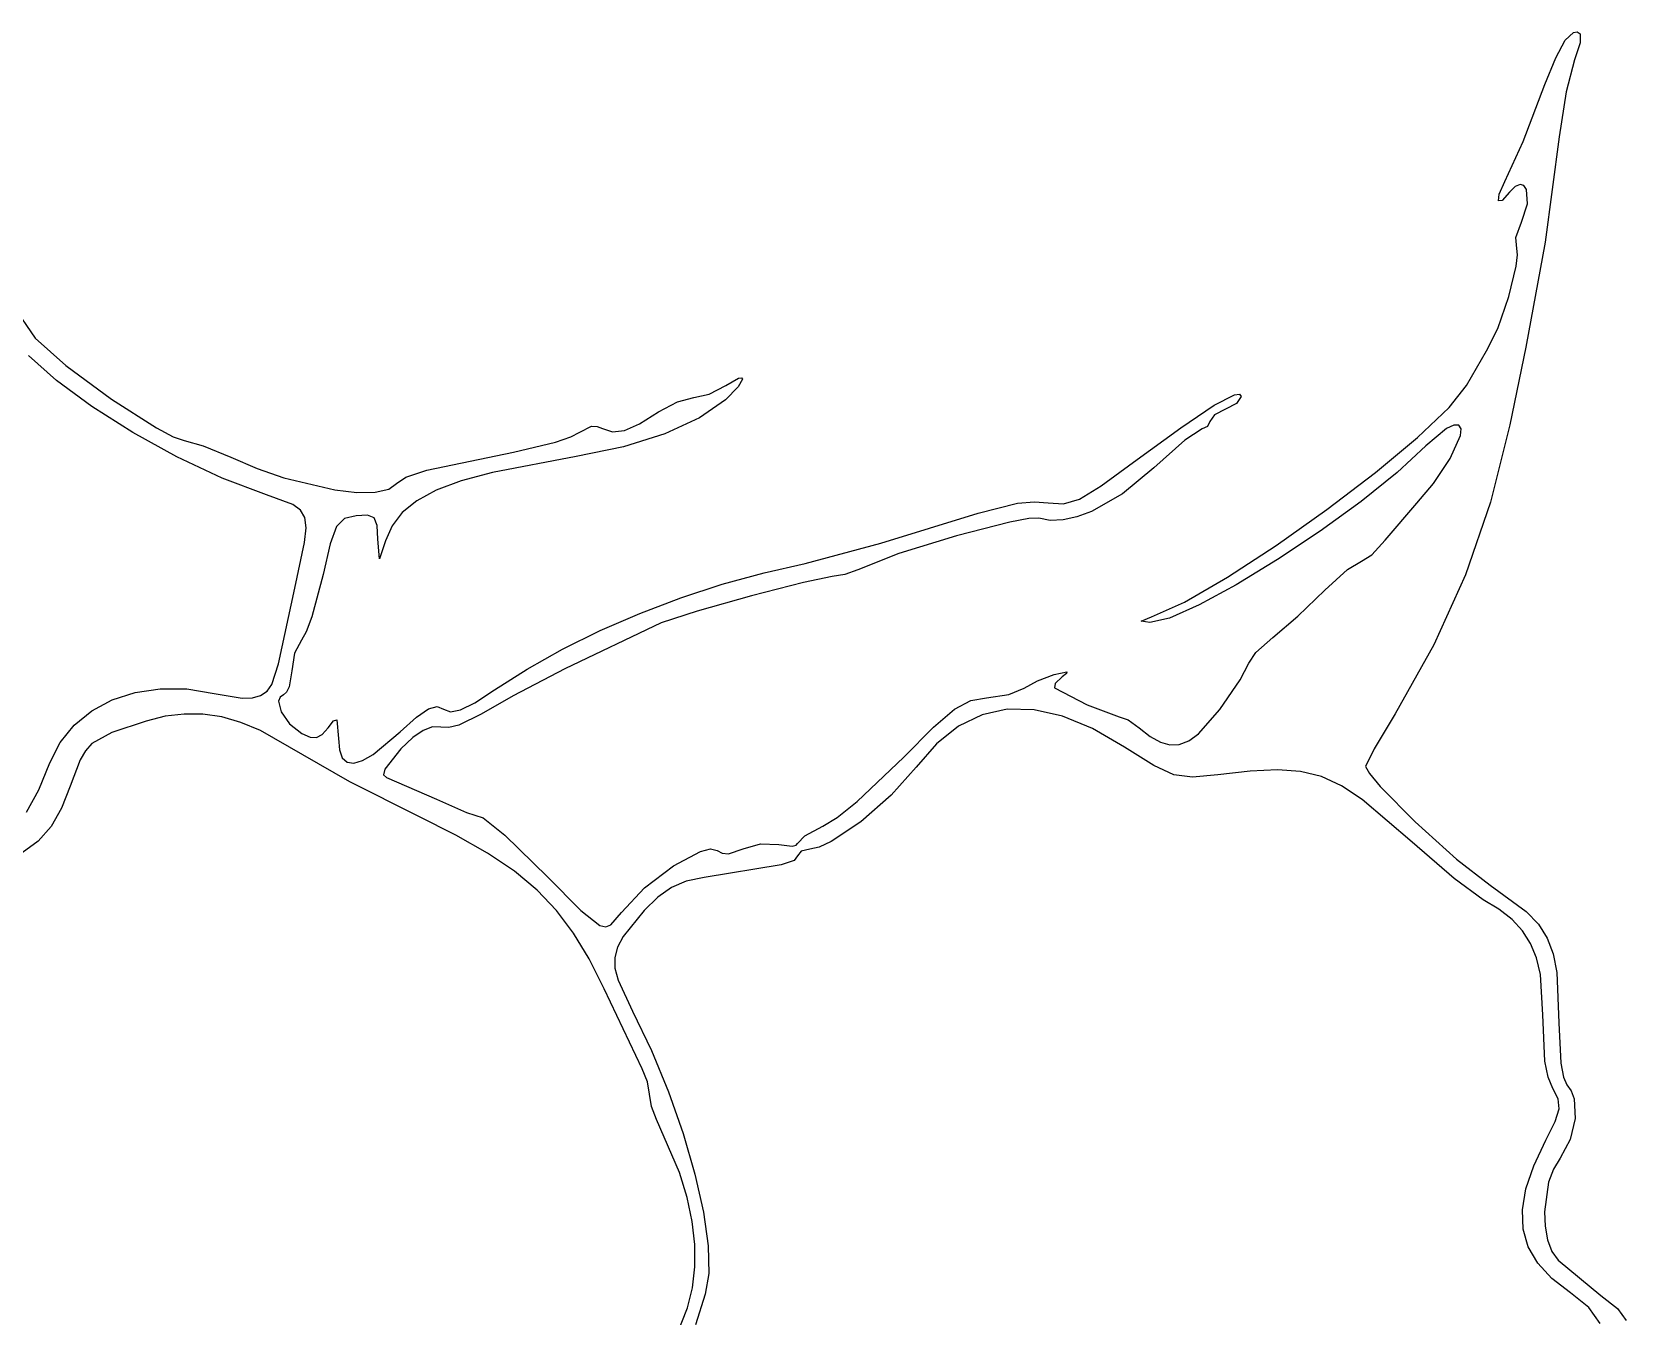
# Model space of a CAD drawing. Extents: x 56 to 1033, y 17 to 979.
# Drawn here: x 832.9 to 953.6, y 724.2 to 821.4 of the extents above; entities that cross this region are included whole.
import ezdxf

# ---------------------------------------------------------------- set-up
doc = ezdxf.new("R2010")
doc.units = 0

msp = doc.modelspace()

# ---------------------------------------------------------------- linework, layer by layer
at = {"layer": 'Layer 1'}
for p, q in [((948.260369, 819.400465), (948.98188, 820.716204)), ((948.98188, 820.716204), (949.603686, 821.319509)), ((949.603686, 821.319509), (949.876713, 821.353309)), ((949.876713, 821.353309), (950.12423, 821.208175)), ((950.12423, 821.208175), (950.110297, 820.51627)), ((950.110297, 820.51627), (949.69471, 819.234655)), ((947.44071, 817.374495), (948.260369, 819.400465)), ((949.69471, 819.234655), (949.064772, 816.821548)), ((945.786695, 813.067239), (947.44071, 817.374495)), ((949.064772, 816.821548), (948.53505, 813.409395)), ((948.53505, 813.409395), (947.456531, 805.449021)), ((944.40355, 810.030175), (945.786695, 813.067239)), ((943.989649, 809.064889), (944.40355, 810.030175)), ((945.560463, 809.814498), (945.194021, 809.664999)), ((945.85302, 809.717697), (945.560463, 809.814498)), ((943.930824, 808.569799), (943.989649, 809.064889)), ((944.199814, 808.604605), (943.930824, 808.569799)), ((944.76936, 809.229005), (944.199814, 808.604605)), ((945.194021, 809.664999), (944.76936, 809.229005)), ((946.056025, 809.414789), (945.85302, 809.717697)), ((946.130717, 808.351425), (946.056025, 809.414789)), ((945.65921, 806.945955), (946.130717, 808.351425)), ((945.251459, 805.791135), (945.65921, 806.945955)), ((945.3063, 804.948015), (945.251459, 805.791135)), ((947.456531, 805.449021), (946.00083, 797.504195)), ((945.279039, 803.635222), (945.37511, 804.470639)), ((945.37511, 804.470639), (945.3063, 804.948015)), ((944.720349, 801.326396), (945.279039, 803.635222)), ((831.474242, 800.651064), (833.15513, 798.172305)), ((943.886422, 798.893792), (944.720349, 801.326396)), ((833.15513, 798.172305), (835.47309, 796.104897)), ((943.03345, 797.209665), (943.886422, 798.893792)), ((834.774665, 794.981799), (832.661568, 796.871728)), ((941.50148, 794.602185), (943.03345, 797.209665)), ((946.00083, 797.504195), (944.78031, 791.613395)), ((835.47309, 796.104897), (838.938999, 793.567509)), ((837.45574, 792.999009), (834.774665, 794.981799)), ((884.183789, 793.94454), (885.43258, 794.592185)), ((886.379232, 794.494722), (885.41688, 793.518485)), ((885.43258, 794.592185), (886.388775, 795.141262)), ((886.703761, 795.072211), (886.379232, 794.494722)), ((886.388775, 795.141262), (886.626313, 795.177147)), ((886.626313, 795.177147), (886.703761, 795.072211)), ((940.203495, 792.930751), (941.50148, 794.602185)), ((840.544833, 791.03283), (837.45574, 792.999009)), ((838.938999, 793.567509), (842.330198, 791.399193)), ((880.35286, 792.592855), (881.781295, 793.357236)), ((881.781295, 793.357236), (883.01992, 793.675165)), ((883.01992, 793.675165), (884.183789, 793.94454)), ((885.41688, 793.518485), (883.436591, 792.142663)), ((919.870945, 791.399909), (922.413142, 793.099809)), ((922.413142, 793.099809), (923.936401, 793.881992)), ((924.097432, 793.226803), (923.26535, 792.791555)), ((923.936401, 793.881992), (924.316806, 793.929473)), ((924.44353, 793.748165), (924.097432, 793.226803)), ((924.316806, 793.929473), (924.44353, 793.748165)), ((937.804382, 790.655391), (940.203495, 792.930751)), ((877.766377, 791.183073), (878.903965, 791.679691)), ((878.903965, 791.679691), (880.35286, 792.592855)), ((883.436591, 792.142663), (880.826765, 790.9445)), ((922.08721, 791.868215), (921.913587, 791.480224)), ((922.433284, 792.36605), (922.08721, 791.868215)), ((923.26535, 792.791555), (922.433284, 792.36605)), ((843.881987, 789.192737), (840.544833, 791.03283)), ((842.330198, 791.399193), (843.615701, 790.715642)), ((843.615701, 790.715642), (844.42403, 790.439005)), ((872.539699, 790.300851), (873.710858, 790.707988)), ((873.710858, 790.707988), (874.38453, 791.069085)), ((874.38453, 791.069085), (875.26003, 791.503145)), ((875.26003, 791.503145), (875.695957, 791.499485)), ((875.695957, 791.499485), (876.09842, 791.343535)), ((876.09842, 791.343535), (876.858422, 791.079016)), ((876.858422, 791.079016), (877.766377, 791.183073)), ((880.826765, 790.9445), (877.682947, 789.960237)), ((916.307, 788.780585), (919.870945, 791.399909)), ((921.49617, 791.318845), (920.177897, 790.450559)), ((921.913587, 791.480224), (921.49617, 791.318845)), ((934.614553, 788.004169), (937.804382, 790.655391)), ((940.000305, 791.344697), (938.42993, 790.015345)), ((940.552627, 791.59466), (940.000305, 791.344697)), ((940.27629, 789.063125), (941.065344, 790.795433)), ((940.926062, 791.580341), (940.552627, 791.59466)), ((941.102879, 791.310884), (940.926062, 791.580341)), ((941.065344, 790.795433), (941.102879, 791.310884)), ((944.78031, 791.613395), (943.327455, 785.761458)), ((844.42403, 790.439005), (845.881375, 790.031931)), ((845.881375, 790.031931), (847.9719, 789.157225)), ((862.806595, 788.193498), (869.36391, 789.548075)), ((869.36391, 789.548075), (872.539699, 790.300851)), ((877.682947, 789.960237), (874.10068, 789.226115)), ((920.177897, 790.450559), (917.83844, 788.362975)), ((938.42993, 790.015345), (936.267456, 788.018674)), ((847.307242, 787.588204), (843.881987, 789.192737)), ((847.9719, 789.157225), (849.95062, 788.309176)), ((849.95062, 788.309176), (851.973656, 787.607308)), ((861.211122, 787.665925), (862.806595, 788.193498)), ((874.10068, 789.226115), (867.777887, 788.019948)), ((913.854996, 786.987098), (916.307, 788.780585)), ((917.83844, 788.362975), (915.467467, 786.401941)), ((939.003424, 787.17656), (940.27629, 789.063125)), ((850.66064, 786.328705), (847.307242, 787.588204)), ((851.973656, 787.607308), (855.82948, 786.693069)), ((859.925631, 786.736529), (860.5178, 787.179255)), ((860.5178, 787.179255), (861.211122, 787.665925)), ((865.411379, 787.369388), (863.513497, 786.659953)), ((867.777887, 788.019948), (865.411379, 787.369388)), ((912.218931, 786.001465), (913.854996, 786.987098)), ((930.944419, 785.20515), (934.614553, 788.004169)), ((936.267456, 788.018674), (933.523345, 785.82498)), ((937.75341, 785.677355), (939.003424, 787.17656)), ((852.673301, 785.583929), (850.66064, 786.328705)), ((855.82948, 786.693069), (857.500673, 786.506175)), ((857.500673, 786.506175), (858.892989, 786.516415)), ((858.892989, 786.516415), (859.925631, 786.736529)), ((862.03827, 785.871222), (860.939724, 784.982778)), ((863.513497, 786.659953), (862.03827, 785.871222)), ((904.54054, 784.941585), (907.531216, 785.685885)), ((907.531216, 785.685885), (908.796197, 785.794785)), ((908.796197, 785.794785), (909.84228, 785.718615)), ((909.84228, 785.718615), (911.010721, 785.6399)), ((911.010721, 785.6399), (912.218931, 786.001465)), ((915.467467, 786.401941), (913.128172, 785.068589)), ((933.523345, 785.82498), (930.424353, 783.579358)), ((935.34902, 782.879225), (937.75341, 785.677355)), ((943.327455, 785.761458), (941.433924, 780.263179)), ((853.247488, 785.16442), (852.673301, 785.583929)), ((853.567599, 784.601725), (853.247488, 785.16442)), ((853.659146, 783.812014), (853.567599, 784.601725)), ((856.571115, 784.515353), (855.975622, 783.915646)), ((857.46271, 784.730795), (856.571115, 784.515353)), ((858.320465, 784.77409), (857.46271, 784.730795)), ((858.807419, 784.572596), (858.320465, 784.77409)), ((859.033498, 784.008389), (858.807419, 784.572596)), ((860.939724, 784.982778), (860.171885, 783.974202)), ((897.173561, 782.647939), (904.54054, 784.941585)), ((908.366655, 784.521212), (906.943452, 784.256635)), ((909.13237, 784.542835), (908.366655, 784.521212)), ((910.000054, 784.386506), (909.13237, 784.542835)), ((912.016323, 784.657442), (910.967494, 784.427395)), ((913.128172, 785.068589), (912.016323, 784.657442)), ((927.104393, 782.486398), (930.944419, 785.20515)), ((853.547645, 782.711459), (853.659146, 783.812014)), ((855.975622, 783.915646), (855.497771, 782.615884)), ((859.10863, 782.963545), (859.033498, 784.008389)), ((860.171885, 783.974202), (859.68878, 782.825075)), ((906.943452, 784.256635), (902.899035, 783.218798)), ((910.967494, 784.427395), (910.000054, 784.386506)), ((930.424353, 783.579358), (927.197235, 781.426899)), ((852.81755, 779.242495), (853.547645, 782.711459)), ((855.497771, 782.615884), (854.9591, 780.300275)), ((859.220981, 781.481021), (859.10863, 782.963545)), ((859.68878, 782.825075), (859.220981, 781.481021)), ((891.45494, 781.122765), (897.173561, 782.647939)), ((902.899035, 783.218798), (898.54801, 781.869692)), ((923.404886, 780.075977), (927.104393, 782.486398)), ((934.339839, 781.767019), (935.34902, 782.879225)), ((888.331115, 780.426637), (891.45494, 781.122765)), ((898.54801, 781.869692), (895.43927, 780.649685)), ((927.197235, 781.426899), (924.068748, 779.512695)), ((932.488899, 780.655525), (933.55751, 781.304425)), ((933.55751, 781.304425), (934.339839, 781.767019)), ((854.9591, 780.300275), (854.099532, 777.087364)), ((885.174834, 779.553335), (888.331115, 780.426637)), ((891.321098, 779.691519), (887.379387, 778.675168)), ((893.4883, 780.126315), (891.321098, 779.691519)), ((894.444214, 780.280049), (893.4883, 780.126315)), ((895.43927, 780.649685), (894.444214, 780.280049)), ((920.156311, 778.201951), (923.404886, 780.075977)), ((930.79142, 779.095405), (932.488899, 780.655525)), ((941.433924, 780.263179), (939.042735, 774.975108)), ((851.57527, 773.518145), (852.81755, 779.242495)), ((878.935124, 777.344406), (882.028652, 778.520157)), ((882.028652, 778.520157), (885.174834, 779.553335)), ((887.379387, 778.675168), (883.259308, 777.509315)), ((924.068748, 779.512695), (921.265647, 777.98184)), ((928.745509, 777.132731), (930.79142, 779.095405)), ((875.936804, 776.043381), (878.935124, 777.344406)), ((883.259308, 777.509315), (880.557, 776.626015)), ((917.66908, 777.092385), (920.156311, 778.201951)), ((921.265647, 777.98184), (919.01469, 776.979426)), ((854.099532, 777.087364), (853.669707, 775.942274)), ((873.076247, 774.634382), (875.936804, 776.043381)), ((880.557, 776.626015), (873.261367, 773.146528)), ((916.886252, 776.766833), (917.66908, 777.092385)), ((917.54263, 776.650545), (916.886252, 776.766833)), ((919.01469, 776.979426), (917.54263, 776.650545)), ((926.83933, 775.516085), (928.745509, 777.132731)), ((853.31192, 775.322545), (852.791874, 774.334338)), ((853.669707, 775.942274), (853.31192, 775.322545)), ((925.563317, 774.383981), (926.83933, 775.516085)), ((939.042735, 774.975108), (936.09691, 769.753795)), ((852.791874, 774.334338), (852.57557, 772.988605)), ((870.396007, 773.13471), (873.076247, 774.634382)), ((924.384061, 772.322358), (925.03261, 773.586265)), ((925.03261, 773.586265), (925.563317, 774.383981)), ((851.080468, 771.963251), (851.57527, 773.518145)), ((852.57557, 772.988605), (852.39262, 771.797376)), ((867.93864, 771.561665), (870.396007, 773.13471)), ((873.261367, 773.146528), (869.349157, 771.109831)), ((909.0285, 772.252793), (910.30558, 772.729195)), ((910.30558, 772.729195), (911.256655, 772.911241)), ((910.91176, 772.538835), (910.381245, 772.048865)), ((911.240061, 772.796275), (910.91176, 772.538835)), ((911.256655, 772.911241), (911.240061, 772.796275)), ((838.991945, 770.804606), (840.733494, 771.368581)), ((840.733494, 771.368581), (842.624027, 771.647679)), ((842.624027, 771.647679), (844.62537, 771.625722)), ((844.62537, 771.625722), (846.69935, 771.286535)), ((846.69935, 771.286535), (848.819799, 770.928592)), ((850.221075, 771.127115), (850.707426, 771.46041)), ((850.707426, 771.46041), (851.080468, 771.963251)), ((851.95281, 771.180655), (851.693759, 770.998849)), ((852.1946, 771.38754), (851.95281, 771.180655)), ((852.39262, 771.797376), (852.1946, 771.38754)), ((866.427185, 770.580213), (867.93864, 771.561665)), ((905.1841, 770.958225), (906.858499, 771.198404)), ((906.858499, 771.198404), (908.02613, 771.676445)), ((908.02613, 771.676445), (909.0285, 772.252793)), ((910.381245, 772.048865), (910.32266, 771.707275)), ((910.32266, 771.707275), (912.788881, 770.417628)), ((922.82481, 770.069395), (924.384061, 772.322358)), ((836.10849, 768.886726), (837.437553, 769.971929)), ((837.437553, 769.971929), (838.991945, 770.804606)), ((848.819799, 770.928592), (849.599253, 770.953224)), ((849.599253, 770.953224), (850.221075, 771.127115)), ((851.693759, 770.998849), (851.587811, 770.701461)), ((851.587811, 770.701461), (851.77575, 769.885925)), ((862.026808, 769.490893), (862.925681, 770.117533)), ((862.925681, 770.117533), (863.575692, 770.303806)), ((863.575692, 770.303806), (864.07533, 770.101405)), ((864.07533, 770.101405), (864.602748, 769.890593)), ((864.602748, 769.890593), (865.35096, 770.036693)), ((865.35096, 770.036693), (866.427185, 770.580213)), ((869.349157, 771.109831), (866.9178, 769.714845)), ((901.168681, 768.744612), (902.749336, 770.096186)), ((902.749336, 770.096186), (903.981821, 770.75819)), ((903.981821, 770.75819), (905.1841, 770.958225)), ((906.739042, 770.091761), (904.832868, 769.674157)), ((908.769365, 770.056114), (906.739042, 770.091761)), ((910.924257, 769.567258), (908.769365, 770.056114)), ((912.788881, 770.417628), (915.20963, 769.522825)), ((921.212497, 768.242195), (922.82481, 770.069395)), ((835.042932, 767.565172), (836.10849, 768.886726)), ((841.54829, 769.19289), (838.965442, 768.333212)), ((843.009867, 769.554592), (841.54829, 769.19289)), ((844.439681, 769.729929), (843.009867, 769.554592)), ((845.856834, 769.714791), (844.439681, 769.729929)), ((847.28043, 769.505067), (845.856834, 769.714791)), ((848.729571, 769.096647), (847.28043, 769.505067)), ((850.223359, 768.48542), (848.729571, 769.096647)), ((851.77575, 769.885925), (852.397669, 768.986022)), ((852.397669, 768.986022), (853.33461, 768.253725)), ((855.32707, 768.677215), (855.749545, 769.201421)), ((855.749545, 769.201421), (855.985346, 769.278013)), ((855.985346, 769.278013), (856.11005, 767.868195)), ((860.78058, 768.372195), (862.026808, 769.490893)), ((863.235535, 768.756185), (862.531756, 768.49306)), ((863.86461, 768.737865), (863.235535, 768.756185)), ((865.236217, 768.890254), (864.468312, 768.716159)), ((866.9178, 769.714845), (865.236217, 768.890254)), ((903.050422, 768.803261), (901.391283, 767.479031)), ((904.832868, 769.674157), (903.050422, 768.803261)), ((913.204138, 768.625235), (910.924257, 769.567258)), ((915.20963, 769.522825), (915.906214, 769.276736)), ((915.906214, 769.276736), (916.73911, 768.685085)), ((936.09691, 769.753795), (934.523305, 767.098405)), ((834.27905, 766.023445), (835.042932, 767.565172)), ((838.965442, 768.333212), (837.455631, 767.490126)), ((853.42129, 766.6381), (850.223359, 768.48542)), ((853.33461, 768.253725), (853.968772, 767.978088)), ((853.968772, 767.978088), (854.459889, 767.945664)), ((854.459889, 767.945664), (854.886481, 768.173143)), ((854.886481, 768.173143), (855.32707, 768.677215)), ((856.11005, 767.868195), (856.182575, 767.011332)), ((858.732577, 766.668862), (860.78058, 768.372195)), ((861.737245, 767.939768), (860.83597, 767.087585)), ((862.531756, 768.49306), (861.737245, 767.939768)), ((864.468312, 768.716159), (863.86461, 768.737865)), ((898.92189, 766.475865), (901.168681, 768.744612)), ((915.60943, 767.230085), (913.204138, 768.625235)), ((916.73911, 768.685085), (917.565532, 768.021146)), ((917.565532, 768.021146), (918.332473, 767.587083)), ((918.332473, 767.587083), (919.060286, 767.387525)), ((919.769326, 767.427105), (920.479945, 767.710451)), ((920.479945, 767.710451), (921.212497, 768.242195)), ((836.957994, 766.950331), (836.55447, 766.265315)), ((837.455631, 767.490126), (836.957994, 766.950331)), ((856.96952, 764.608795), (853.42129, 766.6381)), ((856.182575, 767.011332), (856.400409, 766.417202)), ((856.400409, 766.417202), (856.763939, 766.085848)), ((857.929636, 766.211635), (858.732577, 766.668862)), ((860.83597, 767.087585), (859.628172, 765.566935)), ((895.374215, 763.115539), (898.92189, 766.475865)), ((901.391283, 767.479031), (899.85503, 765.701425)), ((917.831424, 765.822628), (915.60943, 767.230085)), ((919.060286, 767.387525), (919.769326, 767.427105)), ((934.523305, 767.098405), (933.86881, 765.766885)), ((833.434563, 763.981236), (834.27905, 766.023445)), ((836.55447, 766.265315), (835.79757, 764.26046)), ((856.763939, 766.085848), (857.273552, 766.017311)), ((857.273552, 766.017311), (857.929636, 766.211635)), ((859.628172, 765.566935), (859.522659, 765.134495)), ((859.522659, 765.134495), (859.74846, 764.918775)), ((899.85503, 765.701425), (897.96146, 763.576512)), ((919.35524, 765.121374), (917.831424, 765.822628)), ((922.6764, 765.135665), (920.772893, 764.95087)), ((925.13722, 765.409758), (922.6764, 765.135665)), ((927.188476, 765.503717), (925.13722, 765.409758)), ((928.946385, 765.377226), (927.188476, 765.503717)), ((930.527167, 764.989969), (928.946385, 765.377226)), ((933.86881, 765.766885), (934.169412, 765.216366)), ((934.169412, 765.216366), (934.983599, 764.25166)), ((832.501594, 762.306325), (833.434563, 763.981236)), ((835.79757, 764.26046), (835.147334, 762.595535)), ((862.14135, 761.99029), (856.96952, 764.608795)), ((859.74846, 764.918775), (863.53235, 763.284345)), ((920.772893, 764.95087), (919.35524, 765.121374)), ((932.047041, 764.301632), (930.527167, 764.989969)), ((933.622225, 763.271899), (932.047041, 764.301632)), ((934.983599, 764.25166), (937.627025, 761.580843)), ((863.53235, 763.284345), (865.8098, 762.280755)), ((893.857323, 761.902966), (895.374215, 763.115539)), ((897.96146, 763.576512), (895.6479, 761.576314)), ((937.4034, 760.026985), (933.622225, 763.271899)), ((835.147334, 762.595535), (834.366569, 761.225607)), ((864.995836, 760.556154), (862.14135, 761.99029)), ((865.8098, 762.280755), (867.06683, 761.861295)), ((867.06683, 761.861295), (868.717855, 760.551985)), ((892.78042, 761.231565), (893.857323, 761.902966)), ((895.6479, 761.576314), (893.42167, 760.090464)), ((937.627025, 761.580843), (940.747676, 758.756751)), ((834.366569, 761.225607), (833.392294, 760.114695)), ((867.404503, 759.188835), (864.995836, 760.556154)), ((868.717855, 760.551985), (871.9425, 757.409075)), ((890.86591, 759.942435), (891.428294, 760.509431)), ((891.428294, 760.509431), (892.78042, 761.231565)), ((833.392294, 760.114695), (832.161525, 759.226821)), ((869.433985, 757.826533), (867.404503, 759.188835)), ((881.473517, 758.249579), (883.520331, 759.326918)), ((883.520331, 759.326918), (884.2912, 759.517192)), ((884.2912, 759.517192), (884.79017, 759.408225)), ((884.79017, 759.408225), (885.173689, 759.205649)), ((885.173689, 759.205649), (885.634762, 759.156653)), ((885.634762, 759.156653), (886.75954, 759.517755)), ((886.75954, 759.517755), (888.073462, 759.893498)), ((888.073462, 759.893498), (889.44803, 759.841935)), ((889.44803, 759.841935), (890.44941, 759.724676)), ((890.44941, 759.724676), (890.754031, 759.793322)), ((890.754031, 759.793322), (890.86591, 759.942435)), ((891.137, 759.354483), (890.86536, 758.983965)), ((891.79009, 759.508595), (891.137, 759.354483)), ((892.499841, 759.66218), (891.79009, 759.508595)), ((893.42167, 760.090464), (892.499841, 759.66218)), ((940.562907, 757.276783), (937.4034, 760.026985)), ((879.270971, 756.578072), (881.473517, 758.249579)), ((889.635675, 758.32727), (883.80357, 757.360435)), ((890.624909, 758.648192), (889.635675, 758.32727)), ((890.86536, 758.983965), (890.624909, 758.648192)), ((940.747676, 758.756751), (943.29414, 756.781705)), ((871.150917, 756.407445), (869.433985, 757.826533)), ((871.9425, 757.409075), (874.474125, 754.864547)), ((882.447941, 757.068615), (881.317109, 756.59729)), ((883.80357, 757.360435), (882.447941, 757.068615)), ((942.78226, 755.655555), (940.562907, 757.276783)), ((943.29414, 756.781705), (946.032575, 754.789865)), ((872.621935, 754.869769), (871.150917, 756.407445)), ((877.53393, 754.714265), (879.270971, 756.578072)), ((880.290697, 755.880138), (879.24833, 754.850835)), ((881.317109, 756.59729), (880.290697, 755.880138)), ((943.968362, 754.951194), (942.78226, 755.655555)), ((873.913673, 753.151702), (872.621935, 754.869769)), ((874.474125, 754.864547), (875.900441, 753.735661)), ((876.745644, 753.76978), (877.53393, 754.714265)), ((879.24833, 754.850835), (877.663367, 752.896308)), ((944.952648, 754.184281), (943.968362, 754.951194)), ((946.032575, 754.789865), (946.951485, 753.821581)), ((875.092767, 751.191443), (873.913673, 753.151702)), ((875.900441, 753.735661), (876.362919, 753.623135)), ((876.362919, 753.623135), (876.745644, 753.76978)), ((945.747186, 753.331591), (944.952648, 754.184281)), ((946.364041, 752.3699), (945.747186, 753.331591)), ((946.951485, 753.821581), (947.618335, 752.775081)), ((877.230473, 752.086491), (877.027885, 751.305753)), ((877.663367, 752.896308), (877.230473, 752.086491)), ((946.81528, 751.275982), (946.364041, 752.3699)), ((947.618335, 752.775081), (948.069231, 751.577884)), ((876.22585, 748.92719), (875.092767, 751.191443)), ((877.027885, 751.305753), (877.048538, 750.49218)), ((947.112969, 750.026612), (946.81528, 751.275982)), ((948.069231, 751.577884), (948.340282, 750.15751)), ((877.048538, 750.49218), (877.285368, 749.583861)), ((877.285368, 749.583861), (878.3793, 747.235325)), ((947.29596, 746.968615), (947.112969, 750.026612)), ((948.340282, 750.15751), (948.48728, 746.357305)), ((879.11695, 742.87494), (876.22585, 748.92719)), ((878.3793, 747.235325), (879.821505, 744.262289)), ((947.44706, 743.463444), (947.29596, 746.968615)), ((948.48728, 746.357305), (948.652107, 743.312396)), ((879.821505, 744.262289), (881.108796, 741.137461)), ((947.692899, 742.23802), (947.44706, 743.463444)), ((879.508331, 741.88827), (879.11695, 742.87494)), ((948.0487, 741.390405), (947.692899, 742.23802)), ((948.652107, 743.312396), (948.854491, 742.246222)), ((948.854491, 742.246222), (949.11131, 741.674105)), ((879.67112, 740.95242), (879.508331, 741.88827)), ((881.108796, 741.137461), (882.210808, 737.979077)), ((948.45285, 740.602379), (948.0487, 741.390405)), ((949.11131, 741.674105), (949.441535, 741.202783)), ((949.441535, 741.202783), (949.65231, 740.595014)), ((879.823961, 740.016615), (879.67112, 740.95242)), ((880.19143, 739.02996), (879.823961, 740.016615)), ((948.220028, 738.897384), (948.521364, 739.854909)), ((948.521364, 739.854909), (948.45285, 740.602379)), ((949.65231, 740.595014), (949.728892, 739.114638)), ((881.924516, 735.02107), (880.19143, 739.02996)), ((947.51463, 737.479195), (948.220028, 738.897384)), ((949.728892, 739.114638), (949.367824, 737.521975)), ((882.210808, 737.979077), (883.097174, 734.905371)), ((946.598589, 735.547905), (947.51463, 737.479195)), ((949.367824, 737.521975), (948.59587, 736.106025)), ((882.504212, 733.12899), (881.924516, 735.02107)), ((946.004325, 733.796329), (946.598589, 735.547905)), ((948.092411, 735.278117), (947.725183, 734.287754)), ((948.59587, 736.106025), (948.092411, 735.278117)), ((883.097174, 734.905371), (883.737528, 732.034578)), ((945.735136, 732.204021), (946.004325, 733.796329)), ((947.725183, 734.287754), (947.404135, 732.066344)), ((882.892664, 731.311896), (882.504212, 733.12899)), ((883.737528, 732.034578), (884.101504, 729.484933)), ((945.794321, 730.750535), (945.735136, 732.204021)), ((947.404135, 732.066344), (947.452674, 730.958637)), ((883.089863, 729.569848), (882.892664, 731.311896)), ((946.18518, 729.415425), (945.794321, 730.750535)), ((947.452674, 730.958637), (947.64216, 729.935157)), ((883.095802, 727.902904), (883.089863, 729.569848)), ((884.101504, 729.484933), (884.158737, 727.37467)), ((946.91101, 728.178246), (946.18518, 729.415425)), ((947.64216, 729.935157), (947.973772, 729.057573)), ((947.973772, 729.057573), (948.44869, 728.387555)), ((882.91047, 726.311122), (883.095802, 727.902904)), ((947.97511, 727.018551), (946.91101, 728.178246)), ((948.44869, 728.387555), (951.68865, 725.731345)), ((884.158737, 727.37467), (883.87886, 725.822025)), ((949.38078, 725.915895), (947.97511, 727.018551)), ((882.53386, 724.79456), (882.91047, 726.311122)), ((883.87886, 725.822025), (883.15251, 723.497755)), ((950.770344, 724.815544), (949.38078, 725.915895)), ((951.68865, 725.731345), (952.931336, 724.741966)), ((881.062502, 721.087846), (882.53386, 724.79456)), ((951.6292, 723.59582), (950.770344, 724.815544)), ((952.931336, 724.741966), (953.590972, 723.837721))]:
    msp.add_line(p, q, dxfattribs=at)

doc.saveas('drawing.dxf')
